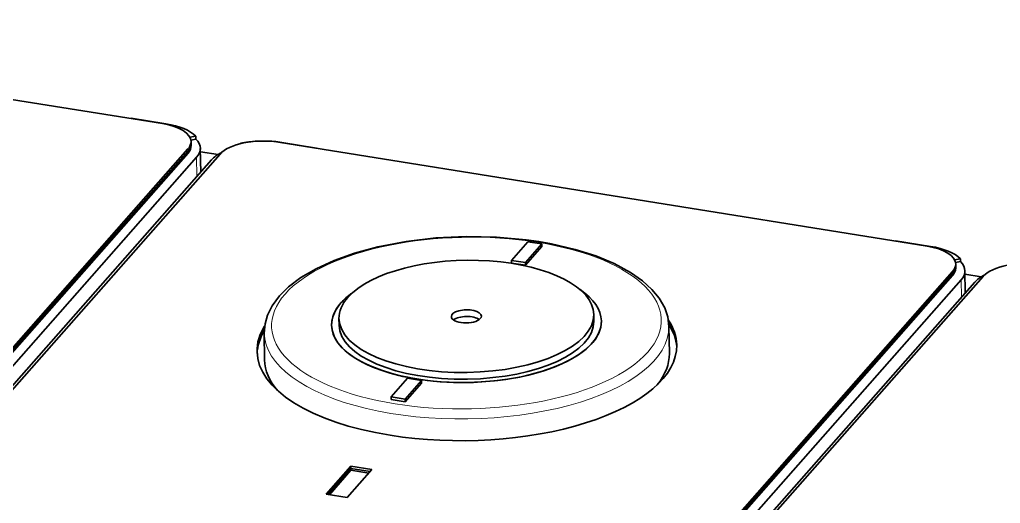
# Model space of a CAD drawing. Extents: x -1051 to 2563, y -231 to 775.
# Drawn here: x -228 to -162.5, y 570.5 to 602.8 of the extents above; entities that cross this region are included whole.
import ezdxf

# ---------------------------------------------------------------- set-up
doc = ezdxf.new("R2010")
doc.units = 0

msp = doc.modelspace()

# ---------------------------------------------------------------- linework, layer by layer
at = {"color": 7, "lineweight": 35}
for p, q in [((-261.708, 602.797), (-218.43, 595.863)), ((-216.735, 594.173), (-277.625, 525.147)), ((-210.705, 594.625), (-167.427, 587.691)), ((-216.732, 594.016), (-277.623, 524.99)), ((-277.623, 524.99), (-216.732, 594.016)), ((-277.621, 524.877), (-216.73, 593.903)), ((-216.16, 593.615), (-277.05, 524.589)), ((-276.045, 524.428), (-215.154, 593.454)), ((-275.485, 524.804), (-214.594, 593.83)), ((-165.732, 586.001), (-226.622, 516.975)), ((-165.729, 585.844), (-226.62, 516.818)), ((-226.62, 516.818), (-165.729, 585.844)), ((-226.618, 516.706), (-165.728, 585.732)), ((-224.575, 516.647), (-163.684, 585.673)), ((-165.157, 585.443), (-226.047, 516.417)), ((-225.135, 516.271), (-164.245, 585.297))]:
    msp.add_line(p, q, dxfattribs=at)
at = {"color": 7, "lineweight": 35, "ltscale": 0.000577835}
for p, q in [((-220.545, 596.202), (-220.53, 596.219)), ((-208.167, 594.219), (-208.151, 594.236))]:
    msp.add_line(p, q, dxfattribs=at)
at = {"color": 7, "lineweight": 35, "ltscale": 0.058911}
for p, q in [((-220.53, 596.219), (-218.203, 595.846)), ((-208.151, 594.236), (-210.478, 594.609)), ((-169.527, 588.047), (-167.2, 587.675))]:
    msp.add_line(p, q, dxfattribs=at)
at = {"color": 7, "lineweight": 35, "ltscale": 0.009882}
msp.add_line((-216.601, 594.949), (-216.214, 595.028), dxfattribs=at)
at = {"color": 7, "lineweight": 35, "ltscale": 0.008313}
msp.add_line((-216.537, 594.764), (-216.211, 594.83), dxfattribs=at)
at = {"color": 7, "lineweight": 35, "ltscale": 0.004938}
for p, q in [((-216.214, 595.028), (-216.211, 594.83)), ((-165.211, 586.856), (-165.208, 586.659))]:
    msp.add_line(p, q, dxfattribs=at)
at = {"color": 7, "lineweight": 13, "ltscale": 0.003928}
for p, q in [((-216.732, 594.016), (-216.735, 594.173)), ((-165.729, 585.844), (-165.732, 586.001))]:
    msp.add_line(p, q, dxfattribs=at)
at = {"color": 7, "lineweight": 35, "ltscale": 0.003928}
for p, q in [((-216.525, 594.51), (-216.527, 594.667)), ((-205.864, 573.019), (-205.862, 572.862))]:
    msp.add_line(p, q, dxfattribs=at)
at = {"color": 7, "lineweight": 35, "ltscale": 0.002806}
for p, q in [((-216.525, 594.51), (-216.523, 594.398)), ((-165.522, 586.338), (-165.52, 586.226))]:
    msp.add_line(p, q, dxfattribs=at)
at = {"color": 7, "lineweight": 35, "ltscale": 0.039608}
msp.add_line((-215.91, 594.21), (-215.885, 592.625), dxfattribs=at)
at = {"color": 7, "lineweight": 35, "ltscale": 0.000706575}
msp.add_line((-213.24, 594.551), (-213.239, 594.523), dxfattribs=at)
at = {"color": 7, "lineweight": 35, "ltscale": 0.000802208}
msp.add_line((-213.217, 594.529), (-213.24, 594.551), dxfattribs=at)
at = {"color": 7, "lineweight": 35, "ltscale": 0.000495975}
msp.add_line((-208.151, 594.216), (-208.151, 594.236), dxfattribs=at)
at = {"color": 7, "lineweight": 13, "ltscale": 0.002806}
msp.add_line((-216.732, 594.016), (-216.73, 593.903), dxfattribs=at)
at = {"color": 7, "lineweight": 13, "ltscale": 0.031948}
msp.add_line((-216.16, 593.615), (-216.139, 592.337), dxfattribs=at)
at = {"color": 7, "lineweight": 35, "ltscale": 0.029764}
msp.add_line((-214.731, 593.802), (-215.906, 593.991), dxfattribs=at)
at = {"color": 7, "lineweight": 35, "ltscale": 0.041437}
for p, q in [((-195.159, 586.745), (-194.063, 587.988)), ((-193.132, 587.839), (-194.228, 586.596)), ((-193.129, 587.659), (-194.226, 586.417)), ((-203.186, 577.645), (-202.09, 578.888))]:
    msp.add_line(p, q, dxfattribs=at)
at = {"color": 7, "lineweight": 35, "ltscale": 0.023564}
for p, q in [((-194.063, 587.988), (-193.132, 587.839)), ((-194.228, 586.596), (-195.159, 586.745)), ((-194.226, 586.417), (-195.156, 586.566)), ((-202.256, 577.496), (-203.186, 577.645))]:
    msp.add_line(p, q, dxfattribs=at)
at = {"color": 7, "lineweight": 35, "ltscale": 0.00449}
for p, q in [((-193.129, 587.659), (-193.132, 587.839)), ((-195.156, 586.566), (-195.159, 586.745)), ((-194.226, 586.417), (-194.228, 586.596)), ((-201.156, 578.56), (-201.159, 578.739)), ((-203.184, 577.466), (-203.186, 577.645)), ((-202.253, 577.317), (-202.256, 577.496))]:
    msp.add_line(p, q, dxfattribs=at)
at = {"color": 7, "lineweight": 35, "ltscale": 0.000578088}
msp.add_line((-169.542, 588.03), (-169.527, 588.047), dxfattribs=at)
at = {"color": 7, "lineweight": 35, "ltscale": 0.009881}
msp.add_line((-165.598, 586.777), (-165.211, 586.856), dxfattribs=at)
at = {"color": 7, "lineweight": 35, "ltscale": 0.008312}
msp.add_line((-165.534, 586.592), (-165.208, 586.659), dxfattribs=at)
at = {"color": 7, "lineweight": 35, "ltscale": 0.00393}
msp.add_line((-165.522, 586.338), (-165.524, 586.495), dxfattribs=at)
at = {"color": 7, "lineweight": 13, "ltscale": 0.002805}
msp.add_line((-165.729, 585.844), (-165.728, 585.732), dxfattribs=at)
at = {"color": 7, "lineweight": 35, "ltscale": 0.03665}
msp.add_line((-164.907, 586.038), (-164.884, 584.572), dxfattribs=at)
at = {"color": 7, "lineweight": 35, "ltscale": 0.027408}
msp.add_line((-163.821, 585.646), (-164.904, 585.819), dxfattribs=at)
at = {"color": 7, "lineweight": 13, "ltscale": 0.028991}
msp.add_line((-165.138, 584.284), (-165.157, 585.443), dxfattribs=at)
at = {"color": 7, "lineweight": 35, "ltscale": 0.011224}
msp.add_line((-189.658, 582.695), (-189.665, 583.144), dxfattribs=at)
at = {"color": 7, "lineweight": 35, "ltscale": 0.011223}
msp.add_line((-206.656, 582.429), (-206.663, 582.878), dxfattribs=at)
at = {"color": 7, "lineweight": 35, "ltscale": 0.044897}
for p, q in [((-184.623, 580.529), (-184.651, 582.325)), ((-211.62, 580.105), (-211.648, 581.901))]:
    msp.add_line(p, q, dxfattribs=at)
at = {"color": 7, "lineweight": 35, "ltscale": 0.041436}
for p, q in [((-201.159, 578.739), (-202.256, 577.496)), ((-201.156, 578.56), (-202.253, 577.317))]:
    msp.add_line(p, q, dxfattribs=at)
at = {"color": 7, "lineweight": 35, "ltscale": 0.023565}
for p, q in [((-202.09, 578.888), (-201.159, 578.739)), ((-202.253, 577.317), (-203.184, 577.466))]:
    msp.add_line(p, q, dxfattribs=at)
at = {"color": 7, "lineweight": 35, "ltscale": 0.062154}
msp.add_line((-205.864, 573.019), (-207.509, 571.155), dxfattribs=at)
at = {"color": 7, "lineweight": 35, "ltscale": 0.057577}
for p, q in [((-207.385, 571.135), (-205.862, 572.862)), ((-205.862, 572.862), (-207.385, 571.135))]:
    msp.add_line(p, q, dxfattribs=at)
at = {"color": 7, "lineweight": 35, "ltscale": 0.054309}
msp.add_line((-207.297, 571.121), (-205.86, 572.75), dxfattribs=at)
at = {"color": 7, "lineweight": 35, "ltscale": 0.062155}
msp.add_line((-206.113, 570.931), (-204.468, 572.796), dxfattribs=at)
at = {"color": 7, "lineweight": 35, "ltscale": 0.035346}
msp.add_line((-204.468, 572.796), (-205.864, 573.019), dxfattribs=at)
at = {"color": 7, "lineweight": 35, "ltscale": 0.032217}
msp.add_line((-204.589, 572.658), (-205.862, 572.862), dxfattribs=at)
msp.add_line((-204.589, 572.658), (-205.862, 572.862), dxfattribs=at)
at = {"color": 7, "lineweight": 35, "ltscale": 0.002805}
msp.add_line((-205.862, 572.862), (-205.86, 572.75), dxfattribs=at)
at = {"color": 7, "lineweight": 35, "ltscale": 0.029982}
msp.add_line((-204.676, 572.56), (-205.86, 572.75), dxfattribs=at)
at = {"color": 7, "lineweight": 35, "ltscale": 0.035347}
msp.add_line((-207.509, 571.155), (-206.113, 570.931), dxfattribs=at)
at = {"color": 7, "lineweight": 35}
for points in [[(-211.648, 581.901), (-211.596, 582.51), (-211.429, 583.095), (-211.117, 583.721), (-210.632, 584.373), (-210.027, 584.97), (-209.196, 585.597), (-208.19, 586.187), (-206.99, 586.737), (-205.617, 587.227), (-204.062, 587.648), (-202.175, 588.009), (-200.198, 588.239), (-198.175, 588.335), (-196.151, 588.293), (-194.173, 588.115), (-193.319, 587.993)], [(-184.651, 582.325), (-184.735, 582.985), (-184.933, 583.569), (-185.301, 584.218), (-185.787, 584.808), (-186.409, 585.374), (-187.218, 585.942), (-188.298, 586.526), (-189.533, 587.039), (-190.904, 587.474), (-192.488, 587.845), (-193.319, 587.993)]]:
    msp.add_lwpolyline(points, dxfattribs=at)
for centre, major_axis, start_param, end_param in [((-219.527, 594.62), (3, 0.047), 6.283123, 7.47288), ((-219.522, 594.351), (-3.61, -0.057), 3.546086, 4.331287), ((-219.519, 594.153), (-3.61, -0.057), 3.14153, 3.546086), ((-211.802, 593.382), (3, 0.047), 1.189694, 2.760491), ((-219.527, 594.62), (3, 0.047), 5.902083, 6.283123), ((-219.524, 594.463), (3, 0.047), 5.902083, 6.283123), ((-219.524, 594.463), (-3, -0.047), 2.760491, 3.141531), ((-219.522, 594.351), (-3, -0.047), 2.760491, 3.141531), ((-219.519, 594.153), (-3.61, -0.057), 2.760491, 3.14153), ((-211.798, 593.113), (-3.61, -0.057), 4.78743, 5.116488), ((-211.798, 593.113), (-3.61, -0.057), 4.331287, 4.637315), ((-211.794, 592.915), (-3.61, -0.057), 5.544484, 5.902083), ((-168.524, 586.448), (3, 0.047), 6.283123, 7.47288), ((-168.52, 586.179), (-3.61, -0.057), 3.546086, 4.331287), ((-198.164, 583.011), (8.499, 0.133), 6.283123, 9.043676), ((-168.524, 586.448), (3, 0.047), 5.902083, 6.283123), ((-168.521, 586.291), (3, 0.047), 5.902083, 6.283123), ((-168.521, 586.291), (-3, -0.047), 2.760491, 3.141531), ((-168.52, 586.179), (-3, -0.047), 2.760491, 3.141531), ((-168.517, 585.981), (-3.61, -0.057), 3.14153, 3.546086), ((-160.892, 585.225), (3, 0.047), 1.189694, 2.760491), ((-168.517, 585.981), (-3.61, -0.057), 2.760491, 3.14153), ((-160.885, 584.759), (-3.61, -0.057), 5.544484, 5.902083), ((-198.157, 582.562), (8.999, 0.141), 2.579242, 3.141531), ((-198.164, 583.011), (8.499, 0.133), 2.760491, 3.141531), ((-198.157, 582.562), (8.999, 0.141), 2.579242, 2.760491), ((-198.157, 582.562), (8.999, 0.141), 6.283123, 6.845558), ((-198.157, 582.562), (8.999, 0.141), 6.283123, 6.845558), ((-198.157, 582.562), (8.999, 0.141), 2.760491, 3.141531), ((-198.164, 583.011), (8.499, 0.133), 3.141531, 6.283123), ((-198.164, 583.011), (1, 0.016), 6.283123, 9.424716), ((-198.164, 583.011), (1, 0.016), 3.141531, 5.902083), ((-198.157, 582.562), (1, 0.016), 0.535255, 2.606339), ((-198.164, 583.011), (1, 0.016), 5.902083, 6.283123), ((-198.131, 580.883), (13.998, 0.22), 2.864369, 3.141629), ((-198.157, 582.562), (8.999, 0.141), 3.141531, 6.283123), ((-198.157, 582.562), (8.999, 0.141), 3.141531, 4.331287), ((-198.157, 582.562), (8.499, 0.133), 3.141531, 6.283123), ((-198.157, 582.562), (8.999, 0.141), 4.331287, 6.283123), ((-198.131, 580.883), (13.998, 0.22), 0.000037, 0.277238), ((-198.128, 580.726), (13.998, 0.22), 0.012741, 0.271131), ((-198.128, 580.726), (-13.998, -0.22), 3.154334, 3.412723), ((-198.126, 580.614), (-13.998, -0.22), 3.163449, 3.410499), ((-198.128, 580.726), (13.998, 0.22), 2.870454, 3.12883), ((-198.128, 580.726), (-13.998, -0.22), 6.012047, 6.270423), ((-198.126, 580.614), (-13.998, -0.22), 6.014278, 6.261319), ((-198.131, 580.883), (13.998, 0.22), 4.331287, 6.283222), ((-198.131, 580.883), (13.998, 0.22), 3.141629, 4.331287), ((-198.122, 580.317), (13.498, 0.212), 5.927157, 6.283222), ((-198.122, 580.317), (13.498, 0.212), 3.141629, 3.497619)]:
    msp.add_ellipse(centre, major_axis=major_axis, ratio=0.440114, start_param=start_param, end_param=end_param, dxfattribs=at)
at = {"color": 7, "lineweight": 13}
for centre, major_axis, start_param, end_param in [((-198.157, 582.562), (12.998, 0.204), 1.189694288250148, 7.472879595429731), ((-198.15, 582.113), (13.498, 0.212), 3.141629, 6.283222)]:
    msp.add_ellipse(centre, major_axis=major_axis, ratio=0.440114, start_param=start_param, end_param=end_param, dxfattribs=at)

doc.saveas('drawing.dxf')
